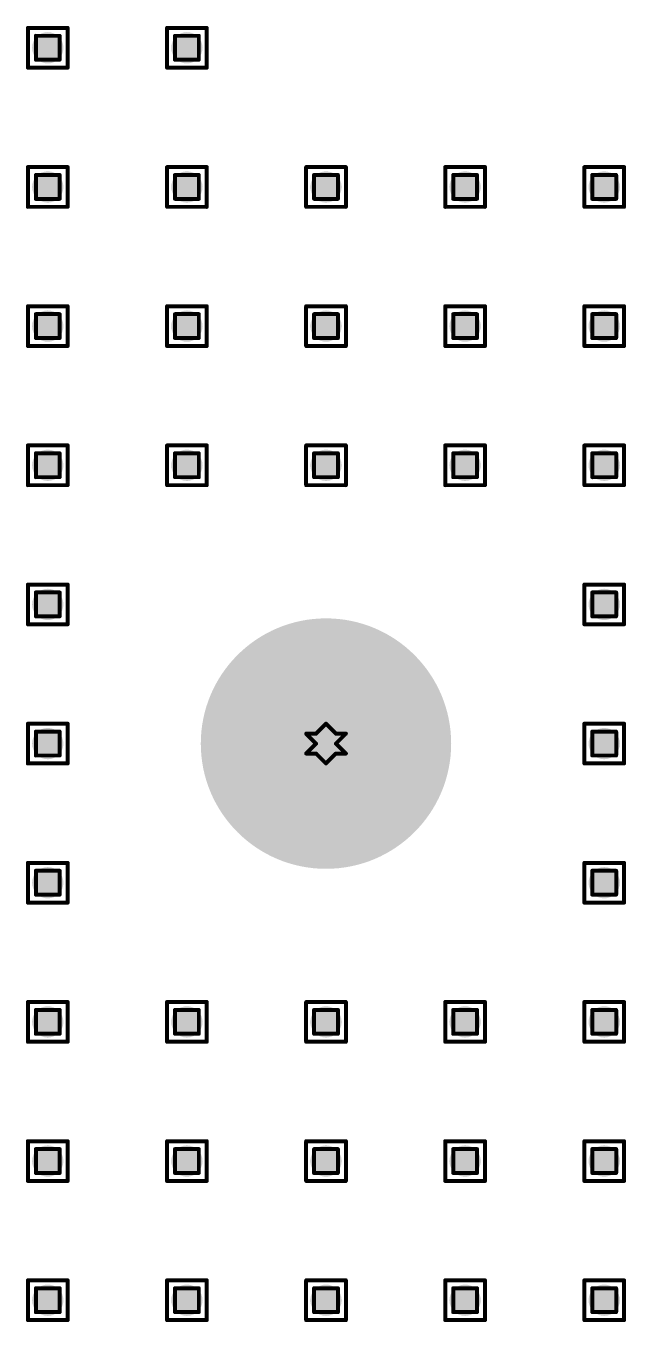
# Model space of a CAD drawing. Header units: millimetres. Extents: x -25 to 478, y -31 to 252.
# Drawn here: x 11.61 to 19.28, y 16.18 to 32.74 of the extents above; entities that cross this region are included whole.
import ezdxf

# ---------------------------------------------------------------- set-up
doc = ezdxf.new("R2010")
doc.units = ezdxf.units.MM
doc.layers.add('DrillDrawing', color=1, linetype='Continuous')
doc.layers.add('ViaHoleLayer', color=16, linetype='Continuous')

msp = doc.modelspace()

# ---------------------------------------------------------------- hatches: boundary and pattern name
at = {"layer": 'ViaHoleLayer'}
h = msp.add_hatch(color=16, dxfattribs=at)
edge = h.paths.add_edge_path()
edge.add_arc((11.887, 32.461), 0.2, 0, 360)
h = msp.add_hatch(color=16, dxfattribs=at)
edge = h.paths.add_edge_path()
edge.add_arc((13.665, 32.461), 0.2, 0, 360)
h = msp.add_hatch(color=16, dxfattribs=at)
edge = h.paths.add_edge_path()
edge.add_arc((11.887, 30.683), 0.2, 0, 360)
h = msp.add_hatch(color=16, dxfattribs=at)
edge = h.paths.add_edge_path()
edge.add_arc((13.665, 30.683), 0.2, 0, 360)
h = msp.add_hatch(color=16, dxfattribs=at)
edge = h.paths.add_edge_path()
edge.add_arc((15.443, 30.683), 0.2, 0, 360)
h = msp.add_hatch(color=16, dxfattribs=at)
edge = h.paths.add_edge_path()
edge.add_arc((17.221, 30.683), 0.2, 0, 360)
h = msp.add_hatch(color=16, dxfattribs=at)
edge = h.paths.add_edge_path()
edge.add_arc((18.999, 30.683), 0.2, 0, 360)
h = msp.add_hatch(color=16, dxfattribs=at)
edge = h.paths.add_edge_path()
edge.add_arc((11.887, 28.905), 0.2, 0, 360)
h = msp.add_hatch(color=16, dxfattribs=at)
edge = h.paths.add_edge_path()
edge.add_arc((13.665, 28.905), 0.2, 0, 360)
h = msp.add_hatch(color=16, dxfattribs=at)
edge = h.paths.add_edge_path()
edge.add_arc((15.443, 28.905), 0.2, 0, 360)
h = msp.add_hatch(color=16, dxfattribs=at)
edge = h.paths.add_edge_path()
edge.add_arc((17.221, 28.905), 0.2, 0, 360)
h = msp.add_hatch(color=16, dxfattribs=at)
edge = h.paths.add_edge_path()
edge.add_arc((18.999, 28.905), 0.2, 0, 360)
h = msp.add_hatch(color=16, dxfattribs=at)
edge = h.paths.add_edge_path()
edge.add_arc((11.887, 27.127), 0.2, 0, 360)
h = msp.add_hatch(color=16, dxfattribs=at)
edge = h.paths.add_edge_path()
edge.add_arc((13.665, 27.127), 0.2, 0, 360)
h = msp.add_hatch(color=16, dxfattribs=at)
edge = h.paths.add_edge_path()
edge.add_arc((15.443, 27.127), 0.2, 0, 360)
h = msp.add_hatch(color=16, dxfattribs=at)
edge = h.paths.add_edge_path()
edge.add_arc((17.221, 27.127), 0.2, 0, 360)
h = msp.add_hatch(color=16, dxfattribs=at)
edge = h.paths.add_edge_path()
edge.add_arc((18.999, 27.127), 0.2, 0, 360)
h = msp.add_hatch(color=16, dxfattribs=at)
edge = h.paths.add_edge_path()
edge.add_arc((11.887, 25.349), 0.2, 0, 360)
h = msp.add_hatch(color=16, dxfattribs=at)
edge = h.paths.add_edge_path()
edge.add_arc((18.999, 25.349), 0.2, 0, 360)
h = msp.add_hatch(color=16, dxfattribs=at)
edge = h.paths.add_edge_path()
edge.add_arc((15.443, 23.571), 1.6, 0, 360)
h = msp.add_hatch(color=16, dxfattribs=at)
edge = h.paths.add_edge_path()
edge.add_arc((11.887, 23.571), 0.2, 0, 360)
h = msp.add_hatch(color=16, dxfattribs=at)
edge = h.paths.add_edge_path()
edge.add_arc((18.999, 23.571), 0.2, 0, 360)
h = msp.add_hatch(color=16, dxfattribs=at)
edge = h.paths.add_edge_path()
edge.add_arc((11.887, 21.793), 0.2, 0, 360)
h = msp.add_hatch(color=16, dxfattribs=at)
edge = h.paths.add_edge_path()
edge.add_arc((18.999, 21.793), 0.2, 0, 360)
h = msp.add_hatch(color=16, dxfattribs=at)
edge = h.paths.add_edge_path()
edge.add_arc((11.887, 20.015), 0.2, 0, 360)
h = msp.add_hatch(color=16, dxfattribs=at)
edge = h.paths.add_edge_path()
edge.add_arc((13.665, 20.015), 0.2, 0, 360)
h = msp.add_hatch(color=16, dxfattribs=at)
edge = h.paths.add_edge_path()
edge.add_arc((15.443, 20.015), 0.2, 0, 360)
h = msp.add_hatch(color=16, dxfattribs=at)
edge = h.paths.add_edge_path()
edge.add_arc((17.221, 20.015), 0.2, 0, 360)
h = msp.add_hatch(color=16, dxfattribs=at)
edge = h.paths.add_edge_path()
edge.add_arc((18.999, 20.015), 0.2, 0, 360)
h = msp.add_hatch(color=16, dxfattribs=at)
edge = h.paths.add_edge_path()
edge.add_arc((11.887, 18.237), 0.2, 0, 360)
h = msp.add_hatch(color=16, dxfattribs=at)
edge = h.paths.add_edge_path()
edge.add_arc((13.665, 18.237), 0.2, 0, 360)
h = msp.add_hatch(color=16, dxfattribs=at)
edge = h.paths.add_edge_path()
edge.add_arc((15.443, 18.237), 0.2, 0, 360)
h = msp.add_hatch(color=16, dxfattribs=at)
edge = h.paths.add_edge_path()
edge.add_arc((17.221, 18.237), 0.2, 0, 360)
h = msp.add_hatch(color=16, dxfattribs=at)
edge = h.paths.add_edge_path()
edge.add_arc((18.999, 18.237), 0.2, 0, 360)
h = msp.add_hatch(color=16, dxfattribs=at)
edge = h.paths.add_edge_path()
edge.add_arc((11.887, 16.459), 0.2, 0, 360)
h = msp.add_hatch(color=16, dxfattribs=at)
edge = h.paths.add_edge_path()
edge.add_arc((13.665, 16.459), 0.2, 0, 360)
h = msp.add_hatch(color=16, dxfattribs=at)
edge = h.paths.add_edge_path()
edge.add_arc((15.443, 16.459), 0.2, 0, 360)
h = msp.add_hatch(color=16, dxfattribs=at)
edge = h.paths.add_edge_path()
edge.add_arc((17.221, 16.459), 0.2, 0, 360)
h = msp.add_hatch(color=16, dxfattribs=at)
edge = h.paths.add_edge_path()
edge.add_arc((18.999, 16.459), 0.2, 0, 360)

# ---------------------------------------------------------------- linework, layer by layer
at = {"layer": 'DrillDrawing', "const_width": 0.0508}
for points in [[(11.633, 32.715), (12.141, 32.715)], [(11.633, 32.207), (11.633, 32.715)], [(11.735, 32.614), (12.04, 32.614)], [(11.735, 32.309), (11.735, 32.614)], [(12.04, 32.309), (12.04, 32.614)], [(12.141, 32.207), (12.141, 32.715)], [(13.411, 32.715), (13.919, 32.715)], [(13.411, 32.207), (13.411, 32.715)], [(13.513, 32.614), (13.818, 32.614)], [(13.513, 32.309), (13.513, 32.614)], [(13.818, 32.309), (13.818, 32.614)], [(13.919, 32.207), (13.919, 32.715)], [(11.735, 32.309), (12.04, 32.309)], [(13.513, 32.309), (13.818, 32.309)], [(11.633, 32.207), (12.141, 32.207)], [(13.411, 32.207), (13.919, 32.207)], [(11.633, 30.937), (12.141, 30.937)], [(11.633, 30.429), (11.633, 30.937)], [(11.735, 30.836), (12.04, 30.836)], [(11.735, 30.531), (11.735, 30.836)], [(12.04, 30.531), (12.04, 30.836)], [(12.141, 30.429), (12.141, 30.937)], [(13.411, 30.937), (13.919, 30.937)], [(13.411, 30.429), (13.411, 30.937)], [(13.513, 30.836), (13.818, 30.836)], [(13.513, 30.531), (13.513, 30.836)], [(13.818, 30.531), (13.818, 30.836)], [(13.919, 30.429), (13.919, 30.937)], [(15.189, 30.937), (15.697, 30.937)], [(15.189, 30.429), (15.189, 30.937)], [(15.291, 30.836), (15.596, 30.836)], [(15.291, 30.531), (15.291, 30.836)], [(15.596, 30.531), (15.596, 30.836)], [(15.697, 30.429), (15.697, 30.937)], [(16.967, 30.937), (17.475, 30.937)], [(16.967, 30.429), (16.967, 30.937)], [(17.069, 30.836), (17.374, 30.836)], [(17.069, 30.531), (17.069, 30.836)], [(17.374, 30.531), (17.374, 30.836)], [(17.475, 30.429), (17.475, 30.937)], [(18.745, 30.937), (19.253, 30.937)], [(18.745, 30.429), (18.745, 30.937)], [(18.847, 30.836), (19.152, 30.836)], [(18.847, 30.531), (18.847, 30.836)], [(19.152, 30.531), (19.152, 30.836)], [(19.253, 30.429), (19.253, 30.937)], [(11.735, 30.531), (12.04, 30.531)], [(13.513, 30.531), (13.818, 30.531)], [(15.291, 30.531), (15.596, 30.531)], [(17.069, 30.531), (17.374, 30.531)], [(18.847, 30.531), (19.152, 30.531)], [(11.633, 30.429), (12.141, 30.429)], [(13.411, 30.429), (13.919, 30.429)], [(15.189, 30.429), (15.697, 30.429)], [(16.967, 30.429), (17.475, 30.429)], [(18.745, 30.429), (19.253, 30.429)], [(11.633, 29.159), (12.141, 29.159)], [(11.633, 28.651), (11.633, 29.159)], [(12.141, 28.651), (12.141, 29.159)], [(13.411, 29.159), (13.919, 29.159)], [(13.411, 28.651), (13.411, 29.159)], [(13.919, 28.651), (13.919, 29.159)], [(15.189, 29.159), (15.697, 29.159)], [(15.189, 28.651), (15.189, 29.159)], [(15.697, 28.651), (15.697, 29.159)], [(16.967, 29.159), (17.475, 29.159)], [(16.967, 28.651), (16.967, 29.159)], [(17.475, 28.651), (17.475, 29.159)], [(18.745, 29.159), (19.253, 29.159)], [(18.745, 28.651), (18.745, 29.159)], [(19.253, 28.651), (19.253, 29.159)], [(11.735, 29.058), (12.04, 29.058)], [(11.735, 28.753), (11.735, 29.058)], [(12.04, 28.753), (12.04, 29.058)], [(13.513, 29.058), (13.818, 29.058)], [(13.513, 28.753), (13.513, 29.058)], [(13.818, 28.753), (13.818, 29.058)], [(15.291, 29.058), (15.596, 29.058)], [(15.291, 28.753), (15.291, 29.058)], [(15.596, 28.753), (15.596, 29.058)], [(17.069, 29.058), (17.374, 29.058)], [(17.069, 28.753), (17.069, 29.058)], [(17.374, 28.753), (17.374, 29.058)], [(18.847, 29.058), (19.152, 29.058)], [(18.847, 28.753), (18.847, 29.058)], [(19.152, 28.753), (19.152, 29.058)], [(11.633, 28.651), (12.141, 28.651)], [(11.735, 28.753), (12.04, 28.753)], [(13.411, 28.651), (13.919, 28.651)], [(13.513, 28.753), (13.818, 28.753)], [(15.189, 28.651), (15.697, 28.651)], [(15.291, 28.753), (15.596, 28.753)], [(16.967, 28.651), (17.475, 28.651)], [(17.069, 28.753), (17.374, 28.753)], [(18.745, 28.651), (19.253, 28.651)], [(18.847, 28.753), (19.152, 28.753)], [(11.633, 27.381), (12.141, 27.381)], [(11.633, 26.873), (11.633, 27.381)], [(12.141, 26.873), (12.141, 27.381)], [(13.411, 27.381), (13.919, 27.381)], [(13.411, 26.873), (13.411, 27.381)], [(13.919, 26.873), (13.919, 27.381)], [(15.189, 27.381), (15.697, 27.381)], [(15.189, 26.873), (15.189, 27.381)], [(15.697, 26.873), (15.697, 27.381)], [(16.967, 27.381), (17.475, 27.381)], [(16.967, 26.873), (16.967, 27.381)], [(17.475, 26.873), (17.475, 27.381)], [(18.745, 27.381), (19.253, 27.381)], [(18.745, 26.873), (18.745, 27.381)], [(19.253, 26.873), (19.253, 27.381)], [(11.735, 27.28), (12.04, 27.28)], [(11.735, 26.975), (11.735, 27.28)], [(12.04, 26.975), (12.04, 27.28)], [(13.513, 27.28), (13.818, 27.28)], [(13.513, 26.975), (13.513, 27.28)], [(13.818, 26.975), (13.818, 27.28)], [(15.291, 27.28), (15.596, 27.28)], [(15.291, 26.975), (15.291, 27.28)], [(15.596, 26.975), (15.596, 27.28)], [(17.069, 27.28), (17.374, 27.28)], [(17.069, 26.975), (17.069, 27.28)], [(17.374, 26.975), (17.374, 27.28)], [(18.847, 27.28), (19.152, 27.28)], [(18.847, 26.975), (18.847, 27.28)], [(19.152, 26.975), (19.152, 27.28)], [(11.735, 26.975), (12.04, 26.975)], [(13.513, 26.975), (13.818, 26.975)], [(15.291, 26.975), (15.596, 26.975)], [(17.069, 26.975), (17.374, 26.975)], [(18.847, 26.975), (19.152, 26.975)], [(11.633, 26.873), (12.141, 26.873)], [(13.411, 26.873), (13.919, 26.873)], [(15.189, 26.873), (15.697, 26.873)], [(16.967, 26.873), (17.475, 26.873)], [(18.745, 26.873), (19.253, 26.873)], [(11.633, 25.603), (12.141, 25.603)], [(11.633, 25.095), (11.633, 25.603)], [(11.735, 25.502), (12.04, 25.502)], [(11.735, 25.197), (11.735, 25.502)], [(12.04, 25.197), (12.04, 25.502)], [(12.141, 25.095), (12.141, 25.603)], [(18.745, 25.603), (19.253, 25.603)], [(18.745, 25.095), (18.745, 25.603)], [(18.847, 25.502), (19.152, 25.502)], [(18.847, 25.197), (18.847, 25.502)], [(19.152, 25.197), (19.152, 25.502)], [(19.253, 25.095), (19.253, 25.603)], [(11.735, 25.197), (12.04, 25.197)], [(18.847, 25.197), (19.152, 25.197)], [(11.633, 25.095), (12.141, 25.095)], [(18.745, 25.095), (19.253, 25.095)], [(11.633, 23.825), (12.141, 23.825)], [(11.633, 23.317), (11.633, 23.825)], [(12.141, 23.317), (12.141, 23.825)], [(15.316, 23.698), (15.443, 23.825)], [(15.443, 23.825), (15.57, 23.698)], [(18.745, 23.825), (19.253, 23.825)], [(18.745, 23.317), (18.745, 23.825)], [(19.253, 23.317), (19.253, 23.825)], [(11.735, 23.724), (12.04, 23.724)], [(11.735, 23.419), (11.735, 23.724)], [(12.04, 23.419), (12.04, 23.724)], [(15.189, 23.698), (15.316, 23.571)], [(15.189, 23.698), (15.316, 23.698)], [(15.57, 23.698), (15.697, 23.698)], [(15.57, 23.571), (15.697, 23.698)], [(18.847, 23.724), (19.152, 23.724)], [(18.847, 23.419), (18.847, 23.724)], [(19.152, 23.419), (19.152, 23.724)], [(15.189, 23.444), (15.316, 23.571)], [(15.57, 23.571), (15.697, 23.444)], [(11.735, 23.419), (12.04, 23.419)], [(15.189, 23.444), (15.316, 23.444)], [(15.316, 23.444), (15.443, 23.317)], [(15.443, 23.317), (15.57, 23.444)], [(15.57, 23.444), (15.697, 23.444)], [(18.847, 23.419), (19.152, 23.419)], [(11.633, 23.317), (12.141, 23.317)], [(18.745, 23.317), (19.253, 23.317)], [(11.633, 22.047), (12.141, 22.047)], [(11.633, 21.539), (11.633, 22.047)], [(12.141, 21.539), (12.141, 22.047)], [(18.745, 22.047), (19.253, 22.047)], [(18.745, 21.539), (18.745, 22.047)], [(19.253, 21.539), (19.253, 22.047)], [(11.735, 21.946), (12.04, 21.946)], [(11.735, 21.641), (11.735, 21.946)], [(12.04, 21.641), (12.04, 21.946)], [(18.847, 21.946), (19.152, 21.946)], [(18.847, 21.641), (18.847, 21.946)], [(19.152, 21.641), (19.152, 21.946)], [(11.633, 21.539), (12.141, 21.539)], [(11.735, 21.641), (12.04, 21.641)], [(18.745, 21.539), (19.253, 21.539)], [(18.847, 21.641), (19.152, 21.641)], [(11.633, 20.269), (12.141, 20.269)], [(11.633, 19.761), (11.633, 20.269)], [(12.141, 19.761), (12.141, 20.269)], [(13.411, 20.269), (13.919, 20.269)], [(13.411, 19.761), (13.411, 20.269)], [(13.919, 19.761), (13.919, 20.269)], [(15.189, 20.269), (15.697, 20.269)], [(15.189, 19.761), (15.189, 20.269)], [(15.697, 19.761), (15.697, 20.269)], [(16.967, 20.269), (17.475, 20.269)], [(16.967, 19.761), (16.967, 20.269)], [(17.475, 19.761), (17.475, 20.269)], [(18.745, 20.269), (19.253, 20.269)], [(18.745, 19.761), (18.745, 20.269)], [(19.253, 19.761), (19.253, 20.269)], [(11.735, 20.168), (12.04, 20.168)], [(11.735, 19.863), (11.735, 20.168)], [(12.04, 19.863), (12.04, 20.168)], [(13.513, 20.168), (13.818, 20.168)], [(13.513, 19.863), (13.513, 20.168)], [(13.818, 19.863), (13.818, 20.168)], [(15.291, 20.168), (15.596, 20.168)], [(15.291, 19.863), (15.291, 20.168)], [(15.596, 19.863), (15.596, 20.168)], [(17.069, 20.168), (17.374, 20.168)], [(17.069, 19.863), (17.069, 20.168)], [(17.374, 19.863), (17.374, 20.168)], [(18.847, 20.168), (19.152, 20.168)], [(18.847, 19.863), (18.847, 20.168)], [(19.152, 19.863), (19.152, 20.168)], [(11.735, 19.863), (12.04, 19.863)], [(13.513, 19.863), (13.818, 19.863)], [(15.291, 19.863), (15.596, 19.863)], [(17.069, 19.863), (17.374, 19.863)], [(18.847, 19.863), (19.152, 19.863)], [(11.633, 19.761), (12.141, 19.761)], [(13.411, 19.761), (13.919, 19.761)], [(15.189, 19.761), (15.697, 19.761)], [(16.967, 19.761), (17.475, 19.761)], [(18.745, 19.761), (19.253, 19.761)], [(11.633, 18.491), (12.141, 18.491)], [(11.633, 17.983), (11.633, 18.491)], [(11.735, 18.39), (12.04, 18.39)], [(11.735, 18.085), (11.735, 18.39)], [(12.04, 18.085), (12.04, 18.39)], [(12.141, 17.983), (12.141, 18.491)], [(13.411, 18.491), (13.919, 18.491)], [(13.411, 17.983), (13.411, 18.491)], [(13.513, 18.39), (13.818, 18.39)], [(13.513, 18.085), (13.513, 18.39)], [(13.818, 18.085), (13.818, 18.39)], [(13.919, 17.983), (13.919, 18.491)], [(15.189, 18.491), (15.697, 18.491)], [(15.189, 17.983), (15.189, 18.491)], [(15.291, 18.39), (15.596, 18.39)], [(15.291, 18.085), (15.291, 18.39)], [(15.596, 18.085), (15.596, 18.39)], [(15.697, 17.983), (15.697, 18.491)], [(16.967, 18.491), (17.475, 18.491)], [(16.967, 17.983), (16.967, 18.491)], [(17.069, 18.39), (17.374, 18.39)], [(17.069, 18.085), (17.069, 18.39)], [(17.374, 18.085), (17.374, 18.39)], [(17.475, 17.983), (17.475, 18.491)], [(18.745, 18.491), (19.253, 18.491)], [(18.745, 17.983), (18.745, 18.491)], [(18.847, 18.39), (19.152, 18.39)], [(18.847, 18.085), (18.847, 18.39)], [(19.152, 18.085), (19.152, 18.39)], [(19.253, 17.983), (19.253, 18.491)], [(11.735, 18.085), (12.04, 18.085)], [(13.513, 18.085), (13.818, 18.085)], [(15.291, 18.085), (15.596, 18.085)], [(17.069, 18.085), (17.374, 18.085)], [(18.847, 18.085), (19.152, 18.085)], [(11.633, 17.983), (12.141, 17.983)], [(13.411, 17.983), (13.919, 17.983)], [(15.189, 17.983), (15.697, 17.983)], [(16.967, 17.983), (17.475, 17.983)], [(18.745, 17.983), (19.253, 17.983)], [(11.633, 16.713), (12.141, 16.713)], [(11.633, 16.205), (11.633, 16.713)], [(12.141, 16.205), (12.141, 16.713)], [(13.411, 16.713), (13.919, 16.713)], [(13.411, 16.205), (13.411, 16.713)], [(13.919, 16.205), (13.919, 16.713)], [(15.189, 16.713), (15.697, 16.713)], [(15.189, 16.205), (15.189, 16.713)], [(15.697, 16.205), (15.697, 16.713)], [(16.967, 16.713), (17.475, 16.713)], [(16.967, 16.205), (16.967, 16.713)], [(17.475, 16.205), (17.475, 16.713)], [(18.745, 16.713), (19.253, 16.713)], [(18.745, 16.205), (18.745, 16.713)], [(19.253, 16.205), (19.253, 16.713)], [(11.735, 16.612), (12.04, 16.612)], [(11.735, 16.307), (11.735, 16.612)], [(12.04, 16.307), (12.04, 16.612)], [(13.513, 16.612), (13.818, 16.612)], [(13.513, 16.307), (13.513, 16.612)], [(13.818, 16.307), (13.818, 16.612)], [(15.291, 16.612), (15.596, 16.612)], [(15.291, 16.307), (15.291, 16.612)], [(15.596, 16.307), (15.596, 16.612)], [(17.069, 16.612), (17.374, 16.612)], [(17.069, 16.307), (17.069, 16.612)], [(17.374, 16.307), (17.374, 16.612)], [(18.847, 16.612), (19.152, 16.612)], [(18.847, 16.307), (18.847, 16.612)], [(19.152, 16.307), (19.152, 16.612)], [(11.633, 16.205), (12.141, 16.205)], [(11.735, 16.307), (12.04, 16.307)], [(13.411, 16.205), (13.919, 16.205)], [(13.513, 16.307), (13.818, 16.307)], [(15.189, 16.205), (15.697, 16.205)], [(15.291, 16.307), (15.596, 16.307)], [(16.967, 16.205), (17.475, 16.205)], [(17.069, 16.307), (17.374, 16.307)], [(18.745, 16.205), (19.253, 16.205)], [(18.847, 16.307), (19.152, 16.307)]]:
    msp.add_lwpolyline(points, dxfattribs=at)
at = {"layer": 'DrillDrawing', "const_width": 0.0254}
for points in [[(11.62, 32.715, 1), (11.646, 32.715, 1)], [(11.62, 32.715, 1), (11.646, 32.715, 1)], [(11.722, 32.614, 1), (11.748, 32.614, 1)], [(11.722, 32.614, 1), (11.748, 32.614, 1)], [(12.027, 32.614, 1), (12.052, 32.614, 1)], [(12.027, 32.614, 1), (12.052, 32.614, 1)], [(12.129, 32.715, 1), (12.154, 32.715, 1)], [(12.129, 32.715, 1), (12.154, 32.715, 1)], [(13.399, 32.715, 1), (13.424, 32.715, 1)], [(13.399, 32.715, 1), (13.424, 32.715, 1)], [(13.5, 32.614, 1), (13.525, 32.614, 1)], [(13.5, 32.614, 1), (13.525, 32.614, 1)], [(13.805, 32.614, 1), (13.83, 32.614, 1)], [(13.805, 32.614, 1), (13.83, 32.614, 1)], [(13.906, 32.715, 1), (13.932, 32.715, 1)], [(13.906, 32.715, 1), (13.932, 32.715, 1)], [(11.722, 32.309, 1), (11.748, 32.309, 1)], [(11.722, 32.309, 1), (11.748, 32.309, 1)], [(12.027, 32.309, 1), (12.052, 32.309, 1)], [(12.027, 32.309, 1), (12.052, 32.309, 1)], [(13.5, 32.309, 1), (13.525, 32.309, 1)], [(13.5, 32.309, 1), (13.525, 32.309, 1)], [(13.805, 32.309, 1), (13.83, 32.309, 1)], [(13.805, 32.309, 1), (13.83, 32.309, 1)], [(11.62, 32.207, 1), (11.646, 32.207, 1)], [(11.62, 32.207, 1), (11.646, 32.207, 1)], [(12.129, 32.207, 1), (12.154, 32.207, 1)], [(12.129, 32.207, 1), (12.154, 32.207, 1)], [(13.399, 32.207, 1), (13.424, 32.207, 1)], [(13.399, 32.207, 1), (13.424, 32.207, 1)], [(13.906, 32.207, 1), (13.932, 32.207, 1)], [(13.906, 32.207, 1), (13.932, 32.207, 1)], [(11.62, 30.937, 1), (11.646, 30.937, 1)], [(11.62, 30.937, 1), (11.646, 30.937, 1)], [(11.722, 30.836, 1), (11.748, 30.836, 1)], [(11.722, 30.836, 1), (11.748, 30.836, 1)], [(12.027, 30.836, 1), (12.052, 30.836, 1)], [(12.027, 30.836, 1), (12.052, 30.836, 1)], [(12.129, 30.937, 1), (12.154, 30.937, 1)], [(12.129, 30.937, 1), (12.154, 30.937, 1)], [(13.399, 30.937, 1), (13.424, 30.937, 1)], [(13.399, 30.937, 1), (13.424, 30.937, 1)], [(13.5, 30.836, 1), (13.525, 30.836, 1)], [(13.5, 30.836, 1), (13.525, 30.836, 1)], [(13.805, 30.836, 1), (13.83, 30.836, 1)], [(13.805, 30.836, 1), (13.83, 30.836, 1)], [(13.906, 30.937, 1), (13.932, 30.937, 1)], [(13.906, 30.937, 1), (13.932, 30.937, 1)], [(15.177, 30.937, 1), (15.202, 30.937, 1)], [(15.177, 30.937, 1), (15.202, 30.937, 1)], [(15.278, 30.836, 1), (15.303, 30.836, 1)], [(15.278, 30.836, 1), (15.303, 30.836, 1)], [(15.583, 30.836, 1), (15.608, 30.836, 1)], [(15.583, 30.836, 1), (15.608, 30.836, 1)], [(15.684, 30.937, 1), (15.71, 30.937, 1)], [(15.684, 30.937, 1), (15.71, 30.937, 1)], [(16.954, 30.937, 1), (16.98, 30.937, 1)], [(16.954, 30.937, 1), (16.98, 30.937, 1)], [(17.056, 30.836, 1), (17.081, 30.836, 1)], [(17.056, 30.836, 1), (17.081, 30.836, 1)], [(17.361, 30.836, 1), (17.386, 30.836, 1)], [(17.361, 30.836, 1), (17.386, 30.836, 1)], [(17.462, 30.937, 1), (17.488, 30.937, 1)], [(17.462, 30.937, 1), (17.488, 30.937, 1)], [(18.733, 30.937, 1), (18.758, 30.937, 1)], [(18.733, 30.937, 1), (18.758, 30.937, 1)], [(18.834, 30.836, 1), (18.86, 30.836, 1)], [(18.834, 30.836, 1), (18.86, 30.836, 1)], [(19.139, 30.836, 1), (19.164, 30.836, 1)], [(19.139, 30.836, 1), (19.164, 30.836, 1)], [(19.241, 30.937, 1), (19.266, 30.937, 1)], [(19.241, 30.937, 1), (19.266, 30.937, 1)], [(11.722, 30.531, 1), (11.748, 30.531, 1)], [(11.722, 30.531, 1), (11.748, 30.531, 1)], [(12.027, 30.531, 1), (12.052, 30.531, 1)], [(12.027, 30.531, 1), (12.052, 30.531, 1)], [(13.5, 30.531, 1), (13.525, 30.531, 1)], [(13.5, 30.531, 1), (13.525, 30.531, 1)], [(13.805, 30.531, 1), (13.83, 30.531, 1)], [(13.805, 30.531, 1), (13.83, 30.531, 1)], [(15.278, 30.531, 1), (15.303, 30.531, 1)], [(15.278, 30.531, 1), (15.303, 30.531, 1)], [(15.583, 30.531, 1), (15.608, 30.531, 1)], [(15.583, 30.531, 1), (15.608, 30.531, 1)], [(17.056, 30.531, 1), (17.081, 30.531, 1)], [(17.056, 30.531, 1), (17.081, 30.531, 1)], [(17.361, 30.531, 1), (17.386, 30.531, 1)], [(17.361, 30.531, 1), (17.386, 30.531, 1)], [(18.834, 30.531, 1), (18.86, 30.531, 1)], [(18.834, 30.531, 1), (18.86, 30.531, 1)], [(19.139, 30.531, 1), (19.164, 30.531, 1)], [(19.139, 30.531, 1), (19.164, 30.531, 1)], [(11.62, 30.429, 1), (11.646, 30.429, 1)], [(11.62, 30.429, 1), (11.646, 30.429, 1)], [(12.129, 30.429, 1), (12.154, 30.429, 1)], [(12.129, 30.429, 1), (12.154, 30.429, 1)], [(13.399, 30.429, 1), (13.424, 30.429, 1)], [(13.399, 30.429, 1), (13.424, 30.429, 1)], [(13.906, 30.429, 1), (13.932, 30.429, 1)], [(13.906, 30.429, 1), (13.932, 30.429, 1)], [(15.177, 30.429, 1), (15.202, 30.429, 1)], [(15.177, 30.429, 1), (15.202, 30.429, 1)], [(15.684, 30.429, 1), (15.71, 30.429, 1)], [(15.684, 30.429, 1), (15.71, 30.429, 1)], [(16.954, 30.429, 1), (16.98, 30.429, 1)], [(16.954, 30.429, 1), (16.98, 30.429, 1)], [(17.462, 30.429, 1), (17.488, 30.429, 1)], [(17.462, 30.429, 1), (17.488, 30.429, 1)], [(18.733, 30.429, 1), (18.758, 30.429, 1)], [(18.733, 30.429, 1), (18.758, 30.429, 1)], [(19.241, 30.429, 1), (19.266, 30.429, 1)], [(19.241, 30.429, 1), (19.266, 30.429, 1)], [(11.62, 29.159, 1), (11.646, 29.159, 1)], [(11.62, 29.159, 1), (11.646, 29.159, 1)], [(12.129, 29.159, 1), (12.154, 29.159, 1)], [(12.129, 29.159, 1), (12.154, 29.159, 1)], [(13.399, 29.159, 1), (13.424, 29.159, 1)], [(13.399, 29.159, 1), (13.424, 29.159, 1)], [(13.906, 29.159, 1), (13.932, 29.159, 1)], [(13.906, 29.159, 1), (13.932, 29.159, 1)], [(15.177, 29.159, 1), (15.202, 29.159, 1)], [(15.177, 29.159, 1), (15.202, 29.159, 1)], [(15.684, 29.159, 1), (15.71, 29.159, 1)], [(15.684, 29.159, 1), (15.71, 29.159, 1)], [(16.954, 29.159, 1), (16.98, 29.159, 1)], [(16.954, 29.159, 1), (16.98, 29.159, 1)], [(17.462, 29.159, 1), (17.488, 29.159, 1)], [(17.462, 29.159, 1), (17.488, 29.159, 1)], [(18.733, 29.159, 1), (18.758, 29.159, 1)], [(18.733, 29.159, 1), (18.758, 29.159, 1)], [(19.241, 29.159, 1), (19.266, 29.159, 1)], [(19.241, 29.159, 1), (19.266, 29.159, 1)], [(11.722, 29.058, 1), (11.748, 29.058, 1)], [(11.722, 29.058, 1), (11.748, 29.058, 1)], [(12.027, 29.058, 1), (12.052, 29.058, 1)], [(12.027, 29.058, 1), (12.052, 29.058, 1)], [(13.5, 29.058, 1), (13.525, 29.058, 1)], [(13.5, 29.058, 1), (13.525, 29.058, 1)], [(13.805, 29.058, 1), (13.83, 29.058, 1)], [(13.805, 29.058, 1), (13.83, 29.058, 1)], [(15.278, 29.058, 1), (15.303, 29.058, 1)], [(15.278, 29.058, 1), (15.303, 29.058, 1)], [(15.583, 29.058, 1), (15.608, 29.058, 1)], [(15.583, 29.058, 1), (15.608, 29.058, 1)], [(17.056, 29.058, 1), (17.081, 29.058, 1)], [(17.056, 29.058, 1), (17.081, 29.058, 1)], [(17.361, 29.058, 1), (17.386, 29.058, 1)], [(17.361, 29.058, 1), (17.386, 29.058, 1)], [(18.834, 29.058, 1), (18.86, 29.058, 1)], [(18.834, 29.058, 1), (18.86, 29.058, 1)], [(19.139, 29.058, 1), (19.164, 29.058, 1)], [(19.139, 29.058, 1), (19.164, 29.058, 1)], [(11.62, 28.651, 1), (11.646, 28.651, 1)], [(11.62, 28.651, 1), (11.646, 28.651, 1)], [(11.722, 28.753, 1), (11.748, 28.753, 1)], [(11.722, 28.753, 1), (11.748, 28.753, 1)], [(12.027, 28.753, 1), (12.052, 28.753, 1)], [(12.027, 28.753, 1), (12.052, 28.753, 1)], [(12.129, 28.651, 1), (12.154, 28.651, 1)], [(12.129, 28.651, 1), (12.154, 28.651, 1)], [(13.399, 28.651, 1), (13.424, 28.651, 1)], [(13.399, 28.651, 1), (13.424, 28.651, 1)], [(13.5, 28.753, 1), (13.525, 28.753, 1)], [(13.5, 28.753, 1), (13.525, 28.753, 1)], [(13.805, 28.753, 1), (13.83, 28.753, 1)], [(13.805, 28.753, 1), (13.83, 28.753, 1)], [(13.906, 28.651, 1), (13.932, 28.651, 1)], [(13.906, 28.651, 1), (13.932, 28.651, 1)], [(15.177, 28.651, 1), (15.202, 28.651, 1)], [(15.177, 28.651, 1), (15.202, 28.651, 1)], [(15.278, 28.753, 1), (15.303, 28.753, 1)], [(15.278, 28.753, 1), (15.303, 28.753, 1)], [(15.583, 28.753, 1), (15.608, 28.753, 1)], [(15.583, 28.753, 1), (15.608, 28.753, 1)], [(15.684, 28.651, 1), (15.71, 28.651, 1)], [(15.684, 28.651, 1), (15.71, 28.651, 1)], [(16.954, 28.651, 1), (16.98, 28.651, 1)], [(16.954, 28.651, 1), (16.98, 28.651, 1)], [(17.056, 28.753, 1), (17.081, 28.753, 1)], [(17.056, 28.753, 1), (17.081, 28.753, 1)], [(17.361, 28.753, 1), (17.386, 28.753, 1)], [(17.361, 28.753, 1), (17.386, 28.753, 1)], [(17.462, 28.651, 1), (17.488, 28.651, 1)], [(17.462, 28.651, 1), (17.488, 28.651, 1)], [(18.733, 28.651, 1), (18.758, 28.651, 1)], [(18.733, 28.651, 1), (18.758, 28.651, 1)], [(18.834, 28.753, 1), (18.86, 28.753, 1)], [(18.834, 28.753, 1), (18.86, 28.753, 1)], [(19.139, 28.753, 1), (19.164, 28.753, 1)], [(19.139, 28.753, 1), (19.164, 28.753, 1)], [(19.241, 28.651, 1), (19.266, 28.651, 1)], [(19.241, 28.651, 1), (19.266, 28.651, 1)], [(11.62, 27.381, 1), (11.646, 27.381, 1)], [(11.62, 27.381, 1), (11.646, 27.381, 1)], [(12.129, 27.381, 1), (12.154, 27.381, 1)], [(12.129, 27.381, 1), (12.154, 27.381, 1)], [(13.399, 27.381, 1), (13.424, 27.381, 1)], [(13.399, 27.381, 1), (13.424, 27.381, 1)], [(13.906, 27.381, 1), (13.932, 27.381, 1)], [(13.906, 27.381, 1), (13.932, 27.381, 1)], [(15.177, 27.381, 1), (15.202, 27.381, 1)], [(15.177, 27.381, 1), (15.202, 27.381, 1)], [(15.684, 27.381, 1), (15.71, 27.381, 1)], [(15.684, 27.381, 1), (15.71, 27.381, 1)], [(16.954, 27.381, 1), (16.98, 27.381, 1)], [(16.954, 27.381, 1), (16.98, 27.381, 1)], [(17.462, 27.381, 1), (17.488, 27.381, 1)], [(17.462, 27.381, 1), (17.488, 27.381, 1)], [(18.733, 27.381, 1), (18.758, 27.381, 1)], [(18.733, 27.381, 1), (18.758, 27.381, 1)], [(19.241, 27.381, 1), (19.266, 27.381, 1)], [(19.241, 27.381, 1), (19.266, 27.381, 1)], [(11.722, 27.28, 1), (11.748, 27.28, 1)], [(11.722, 27.28, 1), (11.748, 27.28, 1)], [(12.027, 27.28, 1), (12.052, 27.28, 1)], [(12.027, 27.28, 1), (12.052, 27.28, 1)], [(13.5, 27.28, 1), (13.525, 27.28, 1)], [(13.5, 27.28, 1), (13.525, 27.28, 1)], [(13.805, 27.28, 1), (13.83, 27.28, 1)], [(13.805, 27.28, 1), (13.83, 27.28, 1)], [(15.278, 27.28, 1), (15.303, 27.28, 1)], [(15.278, 27.28, 1), (15.303, 27.28, 1)], [(15.583, 27.28, 1), (15.608, 27.28, 1)], [(15.583, 27.28, 1), (15.608, 27.28, 1)], [(17.056, 27.28, 1), (17.081, 27.28, 1)], [(17.056, 27.28, 1), (17.081, 27.28, 1)], [(17.361, 27.28, 1), (17.386, 27.28, 1)], [(17.361, 27.28, 1), (17.386, 27.28, 1)], [(18.834, 27.28, 1), (18.86, 27.28, 1)], [(18.834, 27.28, 1), (18.86, 27.28, 1)], [(19.139, 27.28, 1), (19.164, 27.28, 1)], [(19.139, 27.28, 1), (19.164, 27.28, 1)], [(11.722, 26.975, 1), (11.748, 26.975, 1)], [(11.722, 26.975, 1), (11.748, 26.975, 1)], [(12.027, 26.975, 1), (12.052, 26.975, 1)], [(12.027, 26.975, 1), (12.052, 26.975, 1)], [(13.5, 26.975, 1), (13.525, 26.975, 1)], [(13.5, 26.975, 1), (13.525, 26.975, 1)], [(13.805, 26.975, 1), (13.83, 26.975, 1)], [(13.805, 26.975, 1), (13.83, 26.975, 1)], [(15.278, 26.975, 1), (15.303, 26.975, 1)], [(15.278, 26.975, 1), (15.303, 26.975, 1)], [(15.583, 26.975, 1), (15.608, 26.975, 1)], [(15.583, 26.975, 1), (15.608, 26.975, 1)], [(17.056, 26.975, 1), (17.081, 26.975, 1)], [(17.056, 26.975, 1), (17.081, 26.975, 1)], [(17.361, 26.975, 1), (17.386, 26.975, 1)], [(17.361, 26.975, 1), (17.386, 26.975, 1)], [(18.834, 26.975, 1), (18.86, 26.975, 1)], [(18.834, 26.975, 1), (18.86, 26.975, 1)], [(19.139, 26.975, 1), (19.164, 26.975, 1)], [(19.139, 26.975, 1), (19.164, 26.975, 1)], [(11.62, 26.873, 1), (11.646, 26.873, 1)], [(11.62, 26.873, 1), (11.646, 26.873, 1)], [(12.129, 26.873, 1), (12.154, 26.873, 1)], [(12.129, 26.873, 1), (12.154, 26.873, 1)], [(13.399, 26.873, 1), (13.424, 26.873, 1)], [(13.399, 26.873, 1), (13.424, 26.873, 1)], [(13.906, 26.873, 1), (13.932, 26.873, 1)], [(13.906, 26.873, 1), (13.932, 26.873, 1)], [(15.177, 26.873, 1), (15.202, 26.873, 1)], [(15.177, 26.873, 1), (15.202, 26.873, 1)], [(15.684, 26.873, 1), (15.71, 26.873, 1)], [(15.684, 26.873, 1), (15.71, 26.873, 1)], [(16.954, 26.873, 1), (16.98, 26.873, 1)], [(16.954, 26.873, 1), (16.98, 26.873, 1)], [(17.462, 26.873, 1), (17.488, 26.873, 1)], [(17.462, 26.873, 1), (17.488, 26.873, 1)], [(18.733, 26.873, 1), (18.758, 26.873, 1)], [(18.733, 26.873, 1), (18.758, 26.873, 1)], [(19.241, 26.873, 1), (19.266, 26.873, 1)], [(19.241, 26.873, 1), (19.266, 26.873, 1)], [(11.62, 25.603, 1), (11.646, 25.603, 1)], [(11.62, 25.603, 1), (11.646, 25.603, 1)], [(11.722, 25.502, 1), (11.748, 25.502, 1)], [(11.722, 25.502, 1), (11.748, 25.502, 1)], [(12.027, 25.502, 1), (12.052, 25.502, 1)], [(12.027, 25.502, 1), (12.052, 25.502, 1)], [(12.129, 25.603, 1), (12.154, 25.603, 1)], [(12.129, 25.603, 1), (12.154, 25.603, 1)], [(18.733, 25.603, 1), (18.758, 25.603, 1)], [(18.733, 25.603, 1), (18.758, 25.603, 1)], [(18.834, 25.502, 1), (18.86, 25.502, 1)], [(18.834, 25.502, 1), (18.86, 25.502, 1)], [(19.139, 25.502, 1), (19.164, 25.502, 1)], [(19.139, 25.502, 1), (19.164, 25.502, 1)], [(19.241, 25.603, 1), (19.266, 25.603, 1)], [(19.241, 25.603, 1), (19.266, 25.603, 1)], [(11.722, 25.197, 1), (11.748, 25.197, 1)], [(11.722, 25.197, 1), (11.748, 25.197, 1)], [(12.027, 25.197, 1), (12.052, 25.197, 1)], [(12.027, 25.197, 1), (12.052, 25.197, 1)], [(18.834, 25.197, 1), (18.86, 25.197, 1)], [(18.834, 25.197, 1), (18.86, 25.197, 1)], [(19.139, 25.197, 1), (19.164, 25.197, 1)], [(19.139, 25.197, 1), (19.164, 25.197, 1)], [(11.62, 25.095, 1), (11.646, 25.095, 1)], [(11.62, 25.095, 1), (11.646, 25.095, 1)], [(12.129, 25.095, 1), (12.154, 25.095, 1)], [(12.129, 25.095, 1), (12.154, 25.095, 1)], [(18.733, 25.095, 1), (18.758, 25.095, 1)], [(18.733, 25.095, 1), (18.758, 25.095, 1)], [(19.241, 25.095, 1), (19.266, 25.095, 1)], [(19.241, 25.095, 1), (19.266, 25.095, 1)], [(11.62, 23.825, 1), (11.646, 23.825, 1)], [(11.62, 23.825, 1), (11.646, 23.825, 1)], [(12.129, 23.825, 1), (12.154, 23.825, 1)], [(12.129, 23.825, 1), (12.154, 23.825, 1)], [(15.431, 23.825, 1), (15.456, 23.825, 1)], [(15.431, 23.825, 1), (15.456, 23.825, 1)], [(18.733, 23.825, 1), (18.758, 23.825, 1)], [(18.733, 23.825, 1), (18.758, 23.825, 1)], [(19.241, 23.825, 1), (19.266, 23.825, 1)], [(19.241, 23.825, 1), (19.266, 23.825, 1)], [(11.722, 23.724, 1), (11.748, 23.724, 1)], [(11.722, 23.724, 1), (11.748, 23.724, 1)], [(12.027, 23.724, 1), (12.052, 23.724, 1)], [(12.027, 23.724, 1), (12.052, 23.724, 1)], [(15.177, 23.698, 1), (15.202, 23.698, 1)], [(15.177, 23.698, 1), (15.202, 23.698, 1)], [(15.303, 23.698, 1), (15.329, 23.698, 1)], [(15.303, 23.698, 1), (15.329, 23.698, 1)], [(15.557, 23.698, 1), (15.583, 23.698, 1)], [(15.557, 23.698, 1), (15.583, 23.698, 1)], [(15.684, 23.698, 1), (15.71, 23.698, 1)], [(15.684, 23.698, 1), (15.71, 23.698, 1)], [(18.834, 23.724, 1), (18.86, 23.724, 1)], [(18.834, 23.724, 1), (18.86, 23.724, 1)], [(19.139, 23.724, 1), (19.164, 23.724, 1)], [(19.139, 23.724, 1), (19.164, 23.724, 1)], [(15.303, 23.571, 1), (15.329, 23.571, 1)], [(15.303, 23.571, 1), (15.329, 23.571, 1)], [(15.557, 23.571, 1), (15.583, 23.571, 1)], [(15.557, 23.571, 1), (15.583, 23.571, 1)], [(11.722, 23.419, 1), (11.748, 23.419, 1)], [(11.722, 23.419, 1), (11.748, 23.419, 1)], [(12.027, 23.419, 1), (12.052, 23.419, 1)], [(12.027, 23.419, 1), (12.052, 23.419, 1)], [(15.177, 23.444, 1), (15.202, 23.444, 1)], [(15.177, 23.444, 1), (15.202, 23.444, 1)], [(15.303, 23.444, 1), (15.329, 23.444, 1)], [(15.303, 23.444, 1), (15.329, 23.444, 1)], [(15.557, 23.444, 1), (15.583, 23.444, 1)], [(15.557, 23.444, 1), (15.583, 23.444, 1)], [(15.684, 23.444, 1), (15.71, 23.444, 1)], [(15.684, 23.444, 1), (15.71, 23.444, 1)], [(18.834, 23.419, 1), (18.86, 23.419, 1)], [(18.834, 23.419, 1), (18.86, 23.419, 1)], [(19.139, 23.419, 1), (19.164, 23.419, 1)], [(19.139, 23.419, 1), (19.164, 23.419, 1)], [(11.62, 23.317, 1), (11.646, 23.317, 1)], [(11.62, 23.317, 1), (11.646, 23.317, 1)], [(12.129, 23.317, 1), (12.154, 23.317, 1)], [(12.129, 23.317, 1), (12.154, 23.317, 1)], [(15.431, 23.317, 1), (15.456, 23.317, 1)], [(15.431, 23.317, 1), (15.456, 23.317, 1)], [(18.733, 23.317, 1), (18.758, 23.317, 1)], [(18.733, 23.317, 1), (18.758, 23.317, 1)], [(19.241, 23.317, 1), (19.266, 23.317, 1)], [(19.241, 23.317, 1), (19.266, 23.317, 1)], [(11.62, 22.047, 1), (11.646, 22.047, 1)], [(11.62, 22.047, 1), (11.646, 22.047, 1)], [(12.129, 22.047, 1), (12.154, 22.047, 1)], [(12.129, 22.047, 1), (12.154, 22.047, 1)], [(18.733, 22.047, 1), (18.758, 22.047, 1)], [(18.733, 22.047, 1), (18.758, 22.047, 1)], [(19.241, 22.047, 1), (19.266, 22.047, 1)], [(19.241, 22.047, 1), (19.266, 22.047, 1)], [(11.722, 21.946, 1), (11.748, 21.946, 1)], [(11.722, 21.946, 1), (11.748, 21.946, 1)], [(12.027, 21.946, 1), (12.052, 21.946, 1)], [(12.027, 21.946, 1), (12.052, 21.946, 1)], [(18.834, 21.946, 1), (18.86, 21.946, 1)], [(18.834, 21.946, 1), (18.86, 21.946, 1)], [(19.139, 21.946, 1), (19.164, 21.946, 1)], [(19.139, 21.946, 1), (19.164, 21.946, 1)], [(11.62, 21.539, 1), (11.646, 21.539, 1)], [(11.62, 21.539, 1), (11.646, 21.539, 1)], [(11.722, 21.641, 1), (11.748, 21.641, 1)], [(11.722, 21.641, 1), (11.748, 21.641, 1)], [(12.027, 21.641, 1), (12.052, 21.641, 1)], [(12.027, 21.641, 1), (12.052, 21.641, 1)], [(12.129, 21.539, 1), (12.154, 21.539, 1)], [(12.129, 21.539, 1), (12.154, 21.539, 1)], [(18.733, 21.539, 1), (18.758, 21.539, 1)], [(18.733, 21.539, 1), (18.758, 21.539, 1)], [(18.834, 21.641, 1), (18.86, 21.641, 1)], [(18.834, 21.641, 1), (18.86, 21.641, 1)], [(19.139, 21.641, 1), (19.164, 21.641, 1)], [(19.139, 21.641, 1), (19.164, 21.641, 1)], [(19.241, 21.539, 1), (19.266, 21.539, 1)], [(19.241, 21.539, 1), (19.266, 21.539, 1)], [(11.62, 20.269, 1), (11.646, 20.269, 1)], [(11.62, 20.269, 1), (11.646, 20.269, 1)], [(12.129, 20.269, 1), (12.154, 20.269, 1)], [(12.129, 20.269, 1), (12.154, 20.269, 1)], [(13.399, 20.269, 1), (13.424, 20.269, 1)], [(13.399, 20.269, 1), (13.424, 20.269, 1)], [(13.906, 20.269, 1), (13.932, 20.269, 1)], [(13.906, 20.269, 1), (13.932, 20.269, 1)], [(15.177, 20.269, 1), (15.202, 20.269, 1)], [(15.177, 20.269, 1), (15.202, 20.269, 1)], [(15.684, 20.269, 1), (15.71, 20.269, 1)], [(15.684, 20.269, 1), (15.71, 20.269, 1)], [(16.954, 20.269, 1), (16.98, 20.269, 1)], [(16.954, 20.269, 1), (16.98, 20.269, 1)], [(17.462, 20.269, 1), (17.488, 20.269, 1)], [(17.462, 20.269, 1), (17.488, 20.269, 1)], [(18.733, 20.269, 1), (18.758, 20.269, 1)], [(18.733, 20.269, 1), (18.758, 20.269, 1)], [(19.241, 20.269, 1), (19.266, 20.269, 1)], [(19.241, 20.269, 1), (19.266, 20.269, 1)], [(11.722, 20.168, 1), (11.748, 20.168, 1)], [(11.722, 20.168, 1), (11.748, 20.168, 1)], [(12.027, 20.168, 1), (12.052, 20.168, 1)], [(12.027, 20.168, 1), (12.052, 20.168, 1)], [(13.5, 20.168, 1), (13.525, 20.168, 1)], [(13.5, 20.168, 1), (13.525, 20.168, 1)], [(13.805, 20.168, 1), (13.83, 20.168, 1)], [(13.805, 20.168, 1), (13.83, 20.168, 1)], [(15.278, 20.168, 1), (15.303, 20.168, 1)], [(15.278, 20.168, 1), (15.303, 20.168, 1)], [(15.583, 20.168, 1), (15.608, 20.168, 1)], [(15.583, 20.168, 1), (15.608, 20.168, 1)], [(17.056, 20.168, 1), (17.081, 20.168, 1)], [(17.056, 20.168, 1), (17.081, 20.168, 1)], [(17.361, 20.168, 1), (17.386, 20.168, 1)], [(17.361, 20.168, 1), (17.386, 20.168, 1)], [(18.834, 20.168, 1), (18.86, 20.168, 1)], [(18.834, 20.168, 1), (18.86, 20.168, 1)], [(19.139, 20.168, 1), (19.164, 20.168, 1)], [(19.139, 20.168, 1), (19.164, 20.168, 1)], [(11.722, 19.863, 1), (11.748, 19.863, 1)], [(11.722, 19.863, 1), (11.748, 19.863, 1)], [(12.027, 19.863, 1), (12.052, 19.863, 1)], [(12.027, 19.863, 1), (12.052, 19.863, 1)], [(13.5, 19.863, 1), (13.525, 19.863, 1)], [(13.5, 19.863, 1), (13.525, 19.863, 1)], [(13.805, 19.863, 1), (13.83, 19.863, 1)], [(13.805, 19.863, 1), (13.83, 19.863, 1)], [(15.278, 19.863, 1), (15.303, 19.863, 1)], [(15.278, 19.863, 1), (15.303, 19.863, 1)], [(15.583, 19.863, 1), (15.608, 19.863, 1)], [(15.583, 19.863, 1), (15.608, 19.863, 1)], [(17.056, 19.863, 1), (17.081, 19.863, 1)], [(17.056, 19.863, 1), (17.081, 19.863, 1)], [(17.361, 19.863, 1), (17.386, 19.863, 1)], [(17.361, 19.863, 1), (17.386, 19.863, 1)], [(18.834, 19.863, 1), (18.86, 19.863, 1)], [(18.834, 19.863, 1), (18.86, 19.863, 1)], [(19.139, 19.863, 1), (19.164, 19.863, 1)], [(19.139, 19.863, 1), (19.164, 19.863, 1)], [(11.62, 19.761, 1), (11.646, 19.761, 1)], [(11.62, 19.761, 1), (11.646, 19.761, 1)], [(12.129, 19.761, 1), (12.154, 19.761, 1)], [(12.129, 19.761, 1), (12.154, 19.761, 1)], [(13.399, 19.761, 1), (13.424, 19.761, 1)], [(13.399, 19.761, 1), (13.424, 19.761, 1)], [(13.906, 19.761, 1), (13.932, 19.761, 1)], [(13.906, 19.761, 1), (13.932, 19.761, 1)], [(15.177, 19.761, 1), (15.202, 19.761, 1)], [(15.177, 19.761, 1), (15.202, 19.761, 1)], [(15.684, 19.761, 1), (15.71, 19.761, 1)], [(15.684, 19.761, 1), (15.71, 19.761, 1)], [(16.954, 19.761, 1), (16.98, 19.761, 1)], [(16.954, 19.761, 1), (16.98, 19.761, 1)], [(17.462, 19.761, 1), (17.488, 19.761, 1)], [(17.462, 19.761, 1), (17.488, 19.761, 1)], [(18.733, 19.761, 1), (18.758, 19.761, 1)], [(18.733, 19.761, 1), (18.758, 19.761, 1)], [(19.241, 19.761, 1), (19.266, 19.761, 1)], [(19.241, 19.761, 1), (19.266, 19.761, 1)], [(11.62, 18.491, 1), (11.646, 18.491, 1)], [(11.62, 18.491, 1), (11.646, 18.491, 1)], [(11.722, 18.39, 1), (11.748, 18.39, 1)], [(11.722, 18.39, 1), (11.748, 18.39, 1)], [(12.027, 18.39, 1), (12.052, 18.39, 1)], [(12.027, 18.39, 1), (12.052, 18.39, 1)], [(12.129, 18.491, 1), (12.154, 18.491, 1)], [(12.129, 18.491, 1), (12.154, 18.491, 1)], [(13.399, 18.491, 1), (13.424, 18.491, 1)], [(13.399, 18.491, 1), (13.424, 18.491, 1)], [(13.5, 18.39, 1), (13.525, 18.39, 1)], [(13.5, 18.39, 1), (13.525, 18.39, 1)], [(13.805, 18.39, 1), (13.83, 18.39, 1)], [(13.805, 18.39, 1), (13.83, 18.39, 1)], [(13.906, 18.491, 1), (13.932, 18.491, 1)], [(13.906, 18.491, 1), (13.932, 18.491, 1)], [(15.177, 18.491, 1), (15.202, 18.491, 1)], [(15.177, 18.491, 1), (15.202, 18.491, 1)], [(15.278, 18.39, 1), (15.303, 18.39, 1)], [(15.278, 18.39, 1), (15.303, 18.39, 1)], [(15.583, 18.39, 1), (15.608, 18.39, 1)], [(15.583, 18.39, 1), (15.608, 18.39, 1)], [(15.684, 18.491, 1), (15.71, 18.491, 1)], [(15.684, 18.491, 1), (15.71, 18.491, 1)], [(16.954, 18.491, 1), (16.98, 18.491, 1)], [(16.954, 18.491, 1), (16.98, 18.491, 1)], [(17.056, 18.39, 1), (17.081, 18.39, 1)], [(17.056, 18.39, 1), (17.081, 18.39, 1)], [(17.361, 18.39, 1), (17.386, 18.39, 1)], [(17.361, 18.39, 1), (17.386, 18.39, 1)], [(17.462, 18.491, 1), (17.488, 18.491, 1)], [(17.462, 18.491, 1), (17.488, 18.491, 1)], [(18.733, 18.491, 1), (18.758, 18.491, 1)], [(18.733, 18.491, 1), (18.758, 18.491, 1)], [(18.834, 18.39, 1), (18.86, 18.39, 1)], [(18.834, 18.39, 1), (18.86, 18.39, 1)], [(19.139, 18.39, 1), (19.164, 18.39, 1)], [(19.139, 18.39, 1), (19.164, 18.39, 1)], [(19.241, 18.491, 1), (19.266, 18.491, 1)], [(19.241, 18.491, 1), (19.266, 18.491, 1)], [(11.722, 18.085, 1), (11.748, 18.085, 1)], [(11.722, 18.085, 1), (11.748, 18.085, 1)], [(12.027, 18.085, 1), (12.052, 18.085, 1)], [(12.027, 18.085, 1), (12.052, 18.085, 1)], [(13.5, 18.085, 1), (13.525, 18.085, 1)], [(13.5, 18.085, 1), (13.525, 18.085, 1)], [(13.805, 18.085, 1), (13.83, 18.085, 1)], [(13.805, 18.085, 1), (13.83, 18.085, 1)], [(15.278, 18.085, 1), (15.303, 18.085, 1)], [(15.278, 18.085, 1), (15.303, 18.085, 1)], [(15.583, 18.085, 1), (15.608, 18.085, 1)], [(15.583, 18.085, 1), (15.608, 18.085, 1)], [(17.056, 18.085, 1), (17.081, 18.085, 1)], [(17.056, 18.085, 1), (17.081, 18.085, 1)], [(17.361, 18.085, 1), (17.386, 18.085, 1)], [(17.361, 18.085, 1), (17.386, 18.085, 1)], [(18.834, 18.085, 1), (18.86, 18.085, 1)], [(18.834, 18.085, 1), (18.86, 18.085, 1)], [(19.139, 18.085, 1), (19.164, 18.085, 1)], [(19.139, 18.085, 1), (19.164, 18.085, 1)], [(11.62, 17.983, 1), (11.646, 17.983, 1)], [(11.62, 17.983, 1), (11.646, 17.983, 1)], [(12.129, 17.983, 1), (12.154, 17.983, 1)], [(12.129, 17.983, 1), (12.154, 17.983, 1)], [(13.399, 17.983, 1), (13.424, 17.983, 1)], [(13.399, 17.983, 1), (13.424, 17.983, 1)], [(13.906, 17.983, 1), (13.932, 17.983, 1)], [(13.906, 17.983, 1), (13.932, 17.983, 1)], [(15.177, 17.983, 1), (15.202, 17.983, 1)], [(15.177, 17.983, 1), (15.202, 17.983, 1)], [(15.684, 17.983, 1), (15.71, 17.983, 1)], [(15.684, 17.983, 1), (15.71, 17.983, 1)], [(16.954, 17.983, 1), (16.98, 17.983, 1)], [(16.954, 17.983, 1), (16.98, 17.983, 1)], [(17.462, 17.983, 1), (17.488, 17.983, 1)], [(17.462, 17.983, 1), (17.488, 17.983, 1)], [(18.733, 17.983, 1), (18.758, 17.983, 1)], [(18.733, 17.983, 1), (18.758, 17.983, 1)], [(19.241, 17.983, 1), (19.266, 17.983, 1)], [(19.241, 17.983, 1), (19.266, 17.983, 1)], [(11.62, 16.713, 1), (11.646, 16.713, 1)], [(11.62, 16.713, 1), (11.646, 16.713, 1)], [(12.129, 16.713, 1), (12.154, 16.713, 1)], [(12.129, 16.713, 1), (12.154, 16.713, 1)], [(13.399, 16.713, 1), (13.424, 16.713, 1)], [(13.399, 16.713, 1), (13.424, 16.713, 1)], [(13.906, 16.713, 1), (13.932, 16.713, 1)], [(13.906, 16.713, 1), (13.932, 16.713, 1)], [(15.177, 16.713, 1), (15.202, 16.713, 1)], [(15.177, 16.713, 1), (15.202, 16.713, 1)], [(15.684, 16.713, 1), (15.71, 16.713, 1)], [(15.684, 16.713, 1), (15.71, 16.713, 1)], [(16.954, 16.713, 1), (16.98, 16.713, 1)], [(16.954, 16.713, 1), (16.98, 16.713, 1)], [(17.462, 16.713, 1), (17.488, 16.713, 1)], [(17.462, 16.713, 1), (17.488, 16.713, 1)], [(18.733, 16.713, 1), (18.758, 16.713, 1)], [(18.733, 16.713, 1), (18.758, 16.713, 1)], [(19.241, 16.713, 1), (19.266, 16.713, 1)], [(19.241, 16.713, 1), (19.266, 16.713, 1)], [(11.722, 16.612, 1), (11.748, 16.612, 1)], [(11.722, 16.612, 1), (11.748, 16.612, 1)], [(12.027, 16.612, 1), (12.052, 16.612, 1)], [(12.027, 16.612, 1), (12.052, 16.612, 1)], [(13.5, 16.612, 1), (13.525, 16.612, 1)], [(13.5, 16.612, 1), (13.525, 16.612, 1)], [(13.805, 16.612, 1), (13.83, 16.612, 1)], [(13.805, 16.612, 1), (13.83, 16.612, 1)], [(15.278, 16.612, 1), (15.303, 16.612, 1)], [(15.278, 16.612, 1), (15.303, 16.612, 1)], [(15.583, 16.612, 1), (15.608, 16.612, 1)], [(15.583, 16.612, 1), (15.608, 16.612, 1)], [(17.056, 16.612, 1), (17.081, 16.612, 1)], [(17.056, 16.612, 1), (17.081, 16.612, 1)], [(17.361, 16.612, 1), (17.386, 16.612, 1)], [(17.361, 16.612, 1), (17.386, 16.612, 1)], [(18.834, 16.612, 1), (18.86, 16.612, 1)], [(18.834, 16.612, 1), (18.86, 16.612, 1)], [(19.139, 16.612, 1), (19.164, 16.612, 1)], [(19.139, 16.612, 1), (19.164, 16.612, 1)], [(11.62, 16.205, 1), (11.646, 16.205, 1)], [(11.62, 16.205, 1), (11.646, 16.205, 1)], [(11.722, 16.307, 1), (11.748, 16.307, 1)], [(11.722, 16.307, 1), (11.748, 16.307, 1)], [(12.027, 16.307, 1), (12.052, 16.307, 1)], [(12.027, 16.307, 1), (12.052, 16.307, 1)], [(12.129, 16.205, 1), (12.154, 16.205, 1)], [(12.129, 16.205, 1), (12.154, 16.205, 1)], [(13.399, 16.205, 1), (13.424, 16.205, 1)], [(13.399, 16.205, 1), (13.424, 16.205, 1)], [(13.5, 16.307, 1), (13.525, 16.307, 1)], [(13.5, 16.307, 1), (13.525, 16.307, 1)], [(13.805, 16.307, 1), (13.83, 16.307, 1)], [(13.805, 16.307, 1), (13.83, 16.307, 1)], [(13.906, 16.205, 1), (13.932, 16.205, 1)], [(13.906, 16.205, 1), (13.932, 16.205, 1)], [(15.177, 16.205, 1), (15.202, 16.205, 1)], [(15.177, 16.205, 1), (15.202, 16.205, 1)], [(15.278, 16.307, 1), (15.303, 16.307, 1)], [(15.278, 16.307, 1), (15.303, 16.307, 1)], [(15.583, 16.307, 1), (15.608, 16.307, 1)], [(15.583, 16.307, 1), (15.608, 16.307, 1)], [(15.684, 16.205, 1), (15.71, 16.205, 1)], [(15.684, 16.205, 1), (15.71, 16.205, 1)], [(16.954, 16.205, 1), (16.98, 16.205, 1)], [(16.954, 16.205, 1), (16.98, 16.205, 1)], [(17.056, 16.307, 1), (17.081, 16.307, 1)], [(17.056, 16.307, 1), (17.081, 16.307, 1)], [(17.361, 16.307, 1), (17.386, 16.307, 1)], [(17.361, 16.307, 1), (17.386, 16.307, 1)], [(17.462, 16.205, 1), (17.488, 16.205, 1)], [(17.462, 16.205, 1), (17.488, 16.205, 1)], [(18.733, 16.205, 1), (18.758, 16.205, 1)], [(18.733, 16.205, 1), (18.758, 16.205, 1)], [(18.834, 16.307, 1), (18.86, 16.307, 1)], [(18.834, 16.307, 1), (18.86, 16.307, 1)], [(19.139, 16.307, 1), (19.164, 16.307, 1)], [(19.139, 16.307, 1), (19.164, 16.307, 1)], [(19.241, 16.205, 1), (19.266, 16.205, 1)], [(19.241, 16.205, 1), (19.266, 16.205, 1)]]:
    msp.add_lwpolyline(points, format="xyb", close=True, dxfattribs=at)

doc.saveas('drawing.dxf')
